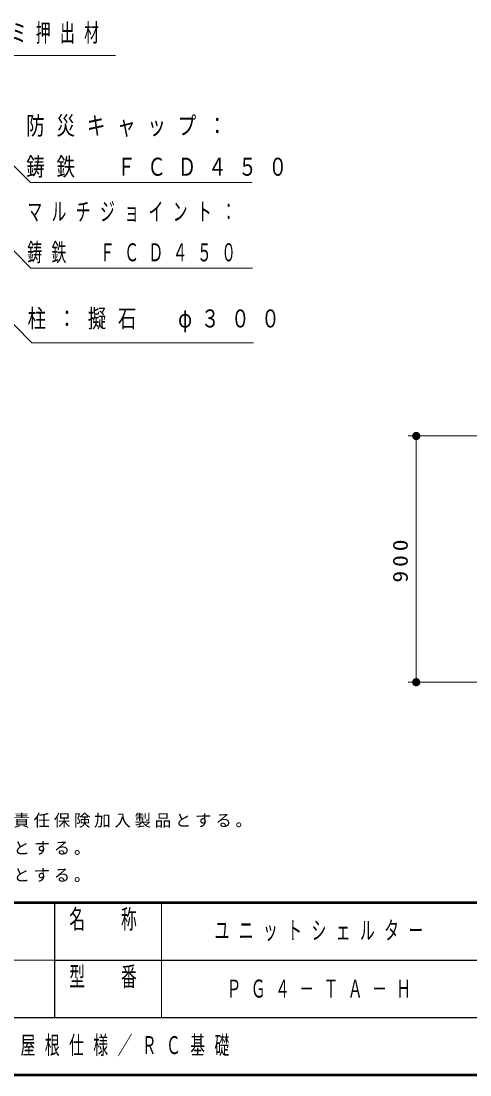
# Model space of a CAD drawing. Units: millimetres on the paper, scale 1:50. Extents: x -365 to 10, y -38 to 257.
# Drawn here: x -186.6 to -131.9, y 0 to 128.4 of the extents above; entities that cross this region are included whole.
import ezdxf

# ---------------------------------------------------------------- set-up
doc = ezdxf.new("R2010")
doc.units = ezdxf.units.MM
doc.layers.add('LY_1', color=7, linetype='Continuous', lineweight=13)
doc.layers.add('LY_2', color=7, linetype='Continuous', lineweight=13)
doc.styles.add('ＭＳ ゴシック', font='')
doc.styles.get('ＭＳ ゴシック').set_extended_font_data('MS Gothic')

# ---------------------------------------------------------------- blocks, each defined once
blk = doc.blocks.new('filled_dot')
at = {"color": 0, "linetype": 'Continuous', "lineweight": -2, "const_width": 1.25}
blk.add_lwpolyline([(-0.625, 0, 1), (0.625, 0, 1)], format="xyb", close=True, dxfattribs=at)

msp = doc.modelspace()

# ---------------------------------------------------------------- linework, layer by layer
at = {"layer": 'LY_1'}
for p, q in [((-109.472, 77.85), (-139.472, 77.85)), ((-138.472, 47.85), (-138.472, 77.85)), ((-109.472, 47.85), (-139.472, 47.85))]:
    msp.add_line(p, q, dxfattribs=at)
for points in [[(-209.904, 116.22), (-202.088, 124.212), (-175.088, 124.212)], [(-193.222, 116.502), (-185.452, 108.732), (-158.452, 108.732)], [(-193.627, 106.661), (-185.412, 98.308), (-158.412, 98.308)], [(-193.51, 97.572), (-185.295, 89.22), (-158.295, 89.22)]]:
    msp.add_lwpolyline(points, dxfattribs=at)
at = {"layer": 'LY_2', "lineweight": 50}
for p, q in [((-365, 21), (0, 21)), ((-365, 0), (0, 0))]:
    msp.add_line(p, q, dxfattribs=at)
at = {"layer": 'LY_2', "lineweight": 25}
for p, q in [((-182.5, 21), (-182.5, 7)), ((-182.5, 14), (-70, 14)), ((-237.5, 7), (0, 7))]:
    msp.add_line(p, q, dxfattribs=at)
at = {"layer": 'LY_2'}
for p, q in [((-169.5, 21), (-169.5, 7)), ((-237.5, 14), (-182.5, 14))]:
    msp.add_line(p, q, dxfattribs=at)

# ---------------------------------------------------------------- block references
at = {"layer": 'LY_1', "xscale": 0.4, "yscale": 0.4}
for p, rotation in [((-138.472, 77.85), 270), ((-138.472, 47.85), 90)]:
    msp.add_blockref('filled_dot', p, dxfattribs=dict(at, rotation=rotation))

# ---------------------------------------------------------------- texts
at = {"layer": 'LY_1', "style": 'ＭＳ ゴシック'}
for s, insert, char_height, attachment_point in [('\\T1.64;\\W0.6;屋根：アルミ押出材', (-202.505, 126.862), 2.199, 4), ('\\T1.64;\\W0.75;防災キャップ：', (-185.962, 115.532), 2.199, 4), ('\\T1.64;\\W0.75;鋳鉄\u3000ＦＣＤ４５０', (-185.962, 110.532), 2.199, 4), ('\\T1.64;\\W0.6;マルチジョイント：', (-185.829, 105.108), 2.199, 4), ('\\T1.64;\\W0.6;鋳鉄\u3000ＦＣＤ４５０', (-185.829, 100.108), 2.199, 4), ('\\T1.63;\\W0.75;柱：擬石\u3000φ３００', (-185.799, 91.87), 2.199, 4), ('\\T1.23;本製品は、（一社）日本公園施設業協会賠償責任保険加入製品とする。', (-236.717, 30.097), 1.466, 7), ('\\T1.23;本製品は、ＩＳＯ９００１認証取得企業製品とする。', (-236.717, 26.764), 1.466, 7), ('\\T1.23;本製品は、（株）中村製作所製品同等品以上とする。', (-236.717, 23.431), 1.466, 7), ('\\T1.64;\\W0.6;ユニットシェルター', (-149.75, 17.5), 2.199, 5), ('\\T1.64;\\W0.6;ＰＧ４－ＴＡ－Ｈ', (-149.75, 10.5), 2.199, 5), ('\\T1.64;\\W0.6;アルミ屋根仕様／ＲＣ基礎', (-195.5, 3.5), 2.199, 4)]:
    msp.add_mtext(s, dxfattribs=dict(at, insert=insert, char_height=char_height, attachment_point=attachment_point))
at = {"layer": 'LY_1', "insert": (-139.472, 62.85), "char_height": 1.833, "attachment_point": 8, "rotation": 90, "style": 'ＭＳ ゴシック'}
msp.add_mtext('\\T1.33;\\W1.15;900', dxfattribs=at)
at = {"layer": 'LY_2', "color": 4, "char_height": 2.346, "attachment_point": 2, "style": 'ＭＳ ゴシック'}
for s, insert in [('\\T1.64;\\W0.6;名\u3000称', (-176, 20.167)), ('\\T1.64;\\W0.6;型\u3000番', (-176, 13.167))]:
    msp.add_mtext(s, dxfattribs=dict(at, insert=insert))

doc.saveas('drawing.dxf')
